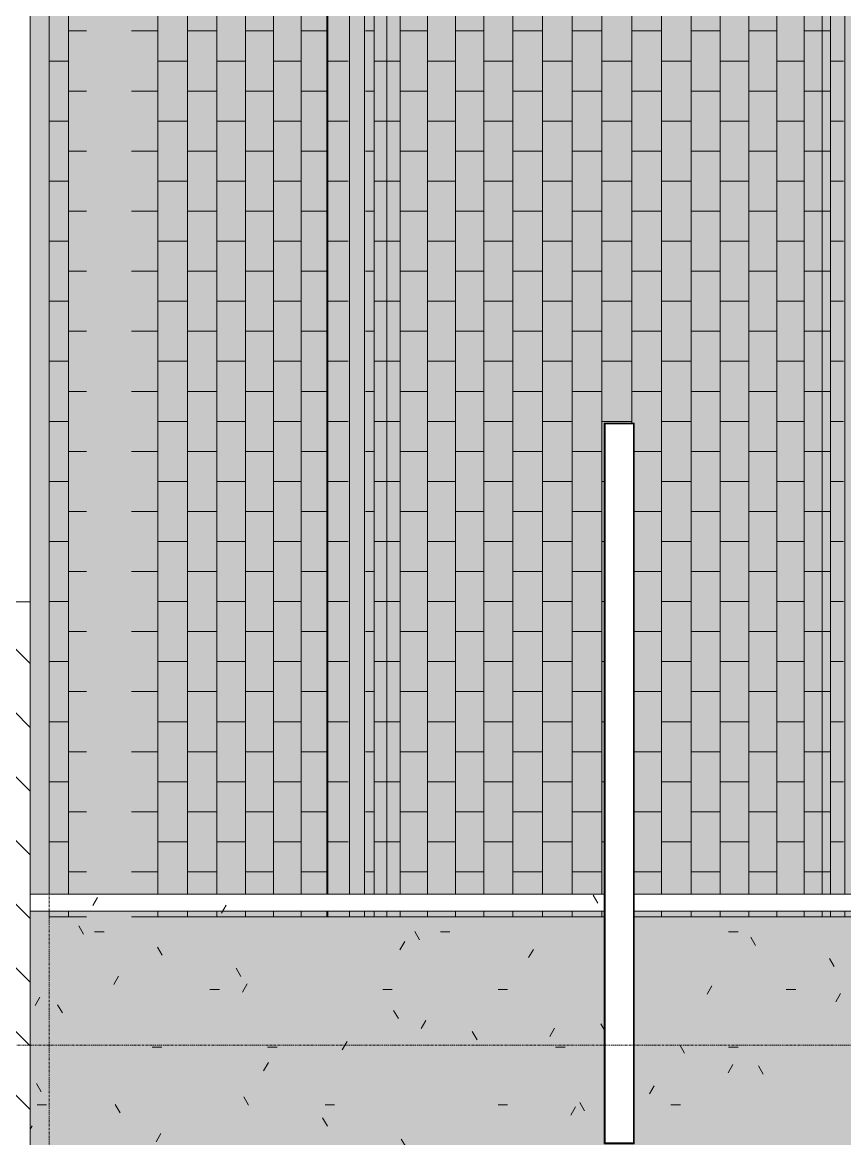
# Model space of a CAD drawing. Header units: inches. Extents: x -956 to 966, y -1111 to 895.
# Drawn here: x -854.4 to -744.8, y 510.1 to 658.8 of the extents above; entities that cross this region are included whole.
import ezdxf

# ---------------------------------------------------------------- set-up
doc = ezdxf.new("R2010")
doc.units = ezdxf.units.IN
doc.header["$MEASUREMENT"] = 0
doc.linetypes.add('Grid Line 1_4_', pattern=[0.4375, 0.25, -0.0625, 0.0625, -0.0625])
for name, color, linetype, lineweight in [('A-CLNG', 13, 'Continuous', 13), ('A-CLNG-PATT', 13, 'Continuous', 13), ('A-WALL', 113, 'Continuous', 13), ('A-WALL-PATT', 111, 'Continuous', 13), ('E-LITE-EQPM', 33, 'Continuous', 9), ('I-WALL', 2, 'Continuous', 13), ('S-GRID', 1, 'Continuous', 9)]:
    doc.layers.add(name, color=color, linetype=linetype, lineweight=lineweight)
pattern_1 = [(0, (0, 0), (30.72, 7.68), [1.267, -21.773, 1.267, -21.773, -122.88]), (0, (0, 0), (30.72, 7.68), [-46.08, 1.267, -44.813, 1.267, -21.773, -53.76]), (0, (0, 0), (30.72, 7.68), [-115.2, 1.267, -14.093, 1.267, -37.133]), (120, (11.52, 3.84), (-22.011075, 22.7643), [1.267, -21.773, 1.267, -21.773, -122.88]), (120, (11.52, 3.84), (-22.011075, 22.7643), [-46.08, 1.267, -44.813, 1.267, -21.773, -53.76]), (120, (11.52, 3.84), (-22.011075, 22.7643), [-115.2, 1.267, -14.093, 1.267, -37.133]), (240, (15.36, 19.2), (-8.708925, -30.4443), [1.267, -21.773, 1.267, -21.773, -122.88]), (240, (15.36, 19.2), (-8.708925, -30.4443), [-46.08, 1.267, -44.813, 1.267, -21.773, -53.76]), (240, (15.36, 19.2), (-8.708925, -30.4443), [-115.2, 1.267, -14.093, 1.267, -37.133])]

# ---------------------------------------------------------------- blocks, each defined once
blk = doc.blocks.new('FP_1_7-7TH FLOOR TELECOM OVERHEAD ROUTING PLAN')
at = {"layer": 'A-CLNG-PATT', "color": 50}
for p, q in [((-807.54, 789.34), (-807.54, 542.63)), ((-804.04, 789.34), (-804.04, 542.63)), ((-800.42, 789.34), (-800.42, 542.63)), ((-796.7, 789.34), (-796.7, 542.63)), ((-792.9, 789.34), (-792.9, 542.63)), ((-789.03, 789.34), (-789.03, 542.63)), ((-785.1, 789.34), (-785.1, 542.63)), ((-781.14, 789.34), (-781.14, 542.63)), ((-777.17, 789.34), (-777.17, 542.63)), ((-769.22, 789.34), (-769.22, 542.63)), ((-765.29, 789.34), (-765.29, 542.63)), ((-761.41, 789.34), (-761.41, 542.63)), ((-757.59, 789.34), (-757.59, 542.63)), ((-753.86, 789.34), (-753.86, 542.63)), ((-750.22, 789.34), (-750.22, 542.63)), ((-746.7, 789.34), (-746.7, 542.63)), ((-773.19, 677.39), (-773.19, 605.39)), ((-807.54, 657.61), (-808.67, 657.61)), ((-800.42, 657.61), (-804.04, 657.61)), ((-792.9, 657.61), (-796.7, 657.61)), ((-785.1, 657.61), (-789.03, 657.61)), ((-777.17, 657.61), (-781.14, 657.61)), ((-769.22, 657.61), (-773.19, 657.61)), ((-761.41, 657.61), (-765.29, 657.61)), ((-753.86, 657.61), (-757.59, 657.61)), ((-747.82, 657.61), (-750.22, 657.61)), ((-746.7, 657.61), (-747.82, 657.61)), ((-805.82, 653.61), (-807.54, 653.61)), ((-804.04, 653.61), (-805.82, 653.61)), ((-796.7, 653.61), (-800.42, 653.61)), ((-789.03, 653.61), (-792.9, 653.61)), ((-781.14, 653.61), (-785.1, 653.61)), ((-773.19, 653.61), (-777.17, 653.61)), ((-765.29, 653.61), (-769.22, 653.61)), ((-757.59, 653.61), (-761.41, 653.61)), ((-750.22, 653.61), (-753.86, 653.61)), ((-744.97, 653.61), (-746.7, 653.61)), ((-807.54, 649.61), (-808.67, 649.61)), ((-800.42, 649.61), (-804.04, 649.61)), ((-792.9, 649.61), (-796.7, 649.61)), ((-785.1, 649.61), (-789.03, 649.61)), ((-777.17, 649.61), (-781.14, 649.61)), ((-769.22, 649.61), (-773.19, 649.61)), ((-761.41, 649.61), (-765.29, 649.61)), ((-753.86, 649.61), (-757.59, 649.61)), ((-747.82, 649.61), (-750.22, 649.61)), ((-746.7, 649.61), (-747.82, 649.61)), ((-805.82, 645.61), (-807.54, 645.61)), ((-804.04, 645.61), (-805.82, 645.61)), ((-796.7, 645.61), (-800.42, 645.61)), ((-789.03, 645.61), (-792.9, 645.61)), ((-781.14, 645.61), (-785.1, 645.61)), ((-773.19, 645.61), (-777.17, 645.61)), ((-765.29, 645.61), (-769.22, 645.61)), ((-757.59, 645.61), (-761.41, 645.61)), ((-750.22, 645.61), (-753.86, 645.61)), ((-744.97, 645.61), (-746.7, 645.61)), ((-807.54, 641.61), (-808.67, 641.61)), ((-800.42, 641.61), (-804.04, 641.61)), ((-792.9, 641.61), (-796.7, 641.61)), ((-785.1, 641.61), (-789.03, 641.61)), ((-777.17, 641.61), (-781.14, 641.61)), ((-769.22, 641.61), (-773.19, 641.61)), ((-761.41, 641.61), (-765.29, 641.61)), ((-753.86, 641.61), (-757.59, 641.61)), ((-747.82, 641.61), (-750.22, 641.61)), ((-746.7, 641.61), (-747.82, 641.61)), ((-805.82, 637.61), (-807.54, 637.61)), ((-804.04, 637.61), (-805.82, 637.61)), ((-796.7, 637.61), (-800.42, 637.61)), ((-789.03, 637.61), (-792.9, 637.61)), ((-781.14, 637.61), (-785.1, 637.61)), ((-773.19, 637.61), (-777.17, 637.61)), ((-765.29, 637.61), (-769.22, 637.61)), ((-757.59, 637.61), (-761.41, 637.61)), ((-750.22, 637.61), (-753.86, 637.61)), ((-744.97, 637.61), (-746.7, 637.61)), ((-807.54, 633.61), (-808.67, 633.61)), ((-800.42, 633.61), (-804.04, 633.61)), ((-792.9, 633.61), (-796.7, 633.61)), ((-785.1, 633.61), (-789.03, 633.61)), ((-777.17, 633.61), (-781.14, 633.61)), ((-769.22, 633.61), (-773.19, 633.61)), ((-761.41, 633.61), (-765.29, 633.61)), ((-753.86, 633.61), (-757.59, 633.61)), ((-747.84, 633.61), (-750.22, 633.61)), ((-746.7, 633.61), (-747.82, 633.61)), ((-805.82, 629.61), (-807.54, 629.61)), ((-804.04, 629.61), (-805.82, 629.61)), ((-796.7, 629.61), (-800.42, 629.61)), ((-789.03, 629.61), (-792.9, 629.61)), ((-781.14, 629.61), (-785.1, 629.61)), ((-773.19, 629.61), (-777.17, 629.61)), ((-765.29, 629.61), (-769.22, 629.61)), ((-757.59, 629.61), (-761.41, 629.61)), ((-750.22, 629.61), (-753.86, 629.61)), ((-744.97, 629.61), (-746.7, 629.61)), ((-807.54, 625.61), (-808.67, 625.61)), ((-800.42, 625.61), (-804.04, 625.61)), ((-792.9, 625.61), (-796.7, 625.61)), ((-785.1, 625.61), (-789.03, 625.61)), ((-777.17, 625.61), (-781.14, 625.61)), ((-769.22, 625.61), (-773.19, 625.61)), ((-761.41, 625.61), (-765.29, 625.61)), ((-753.86, 625.61), (-757.59, 625.61)), ((-747.82, 625.61), (-750.22, 625.61)), ((-746.7, 625.61), (-747.82, 625.61)), ((-805.82, 621.61), (-807.54, 621.61)), ((-804.04, 621.61), (-805.82, 621.61)), ((-796.7, 621.61), (-800.42, 621.61)), ((-789.03, 621.61), (-792.9, 621.61)), ((-781.14, 621.61), (-785.1, 621.61)), ((-773.19, 621.61), (-777.17, 621.61)), ((-765.29, 621.61), (-769.22, 621.61)), ((-757.59, 621.61), (-761.41, 621.61)), ((-750.22, 621.61), (-753.86, 621.61)), ((-744.97, 621.61), (-746.7, 621.61)), ((-807.54, 617.61), (-808.67, 617.61)), ((-800.42, 617.61), (-804.04, 617.61)), ((-792.9, 617.61), (-796.7, 617.61)), ((-785.1, 617.61), (-789.03, 617.61)), ((-777.17, 617.61), (-781.14, 617.61)), ((-769.22, 617.61), (-773.19, 617.61)), ((-761.41, 617.61), (-765.29, 617.61)), ((-753.86, 617.61), (-757.59, 617.61)), ((-747.82, 617.61), (-750.22, 617.61)), ((-746.7, 617.61), (-747.82, 617.61)), ((-805.82, 613.61), (-807.54, 613.61)), ((-804.04, 613.61), (-805.82, 613.61)), ((-796.7, 613.61), (-800.42, 613.61)), ((-789.03, 613.61), (-792.9, 613.61)), ((-781.14, 613.61), (-785.1, 613.61)), ((-773.19, 613.61), (-777.17, 613.61)), ((-765.29, 613.61), (-769.22, 613.61)), ((-757.59, 613.61), (-761.41, 613.61)), ((-750.22, 613.61), (-753.86, 613.61)), ((-744.97, 613.61), (-746.7, 613.61)), ((-807.54, 609.61), (-808.67, 609.61)), ((-800.42, 609.61), (-804.04, 609.61)), ((-792.9, 609.61), (-796.7, 609.61)), ((-785.1, 609.61), (-789.03, 609.61)), ((-777.17, 609.61), (-781.14, 609.61)), ((-769.22, 609.61), (-773.19, 609.61)), ((-761.41, 609.61), (-765.29, 609.61)), ((-753.86, 609.61), (-757.59, 609.61)), ((-747.82, 609.61), (-750.22, 609.61)), ((-746.7, 609.61), (-747.82, 609.61)), ((-805.82, 605.61), (-807.54, 605.61)), ((-804.04, 605.61), (-805.82, 605.61)), ((-796.7, 605.61), (-800.42, 605.61)), ((-789.03, 605.61), (-792.9, 605.61)), ((-781.14, 605.61), (-785.1, 605.61)), ((-773.19, 605.61), (-777.17, 605.61)), ((-765.29, 605.61), (-769.22, 605.61)), ((-757.59, 605.61), (-761.41, 605.61)), ((-750.22, 605.61), (-753.86, 605.61)), ((-744.97, 605.61), (-746.7, 605.61)), ((-807.54, 601.61), (-808.67, 601.61)), ((-800.42, 601.61), (-804.04, 601.61)), ((-792.9, 601.61), (-796.7, 601.61)), ((-785.1, 601.61), (-789.03, 601.61)), ((-777.17, 601.61), (-781.14, 601.61)), ((-769.22, 601.61), (-772.86, 601.61)), ((-761.41, 601.61), (-765.29, 601.61)), ((-753.86, 601.61), (-757.59, 601.61)), ((-747.82, 601.61), (-750.22, 601.61)), ((-746.7, 601.61), (-747.82, 601.61)), ((-805.82, 597.61), (-807.54, 597.61)), ((-804.04, 597.61), (-805.82, 597.61)), ((-796.7, 597.61), (-800.42, 597.61)), ((-789.03, 597.61), (-792.9, 597.61)), ((-781.14, 597.61), (-785.1, 597.61)), ((-776.86, 597.61), (-777.17, 597.61)), ((-765.29, 597.61), (-769.22, 597.61)), ((-757.59, 597.61), (-761.41, 597.61)), ((-750.22, 597.61), (-753.86, 597.61)), ((-744.97, 597.61), (-746.7, 597.61)), ((-807.54, 593.61), (-808.67, 593.61)), ((-800.42, 593.61), (-804.04, 593.61)), ((-792.9, 593.61), (-796.7, 593.61)), ((-785.1, 593.61), (-789.03, 593.61)), ((-777.17, 593.61), (-781.14, 593.61)), ((-769.22, 593.61), (-772.86, 593.61)), ((-761.41, 593.61), (-765.29, 593.61)), ((-753.86, 593.61), (-757.59, 593.61)), ((-747.82, 593.61), (-750.22, 593.61)), ((-746.7, 593.61), (-747.82, 593.61)), ((-805.82, 589.61), (-807.54, 589.61)), ((-804.04, 589.61), (-805.82, 589.61)), ((-796.7, 589.61), (-800.42, 589.61)), ((-789.03, 589.61), (-792.9, 589.61)), ((-781.14, 589.61), (-785.1, 589.61)), ((-776.86, 589.61), (-777.17, 589.61)), ((-765.29, 589.61), (-769.22, 589.61)), ((-757.59, 589.61), (-761.41, 589.61)), ((-750.22, 589.61), (-753.86, 589.61)), ((-744.97, 589.61), (-746.7, 589.61)), ((-807.54, 585.61), (-808.67, 585.61)), ((-800.42, 585.61), (-804.04, 585.61)), ((-792.9, 585.61), (-796.7, 585.61)), ((-785.1, 585.61), (-789.03, 585.61)), ((-777.17, 585.61), (-781.14, 585.61)), ((-769.22, 585.61), (-772.86, 585.61)), ((-761.41, 585.61), (-765.29, 585.61)), ((-753.86, 585.61), (-757.59, 585.61)), ((-747.82, 585.61), (-750.22, 585.61)), ((-746.7, 585.61), (-747.82, 585.61)), ((-805.82, 581.61), (-807.54, 581.61)), ((-804.04, 581.61), (-805.82, 581.61)), ((-796.7, 581.61), (-800.42, 581.61)), ((-789.03, 581.61), (-792.9, 581.61)), ((-781.14, 581.61), (-785.1, 581.61)), ((-776.86, 581.61), (-777.17, 581.61)), ((-765.29, 581.61), (-769.22, 581.61)), ((-757.59, 581.61), (-761.41, 581.61)), ((-750.22, 581.61), (-753.86, 581.61)), ((-744.97, 581.61), (-746.7, 581.61)), ((-807.54, 577.61), (-808.67, 577.61)), ((-800.42, 577.61), (-804.04, 577.61)), ((-792.9, 577.61), (-796.7, 577.61)), ((-785.1, 577.61), (-789.03, 577.61)), ((-777.17, 577.61), (-781.14, 577.61)), ((-769.22, 577.61), (-772.86, 577.61)), ((-761.41, 577.61), (-765.29, 577.61)), ((-753.86, 577.61), (-757.59, 577.61)), ((-747.82, 577.61), (-750.22, 577.61)), ((-746.7, 577.61), (-747.82, 577.61)), ((-805.82, 573.61), (-807.54, 573.61)), ((-804.04, 573.61), (-805.82, 573.61)), ((-796.7, 573.61), (-800.42, 573.61)), ((-789.03, 573.61), (-792.9, 573.61)), ((-781.14, 573.61), (-785.1, 573.61)), ((-776.86, 573.61), (-777.17, 573.61)), ((-765.29, 573.61), (-769.22, 573.61)), ((-757.59, 573.61), (-761.41, 573.61)), ((-750.22, 573.61), (-753.86, 573.61)), ((-744.97, 573.61), (-746.7, 573.61)), ((-807.54, 569.61), (-808.67, 569.61)), ((-800.42, 569.61), (-804.04, 569.61)), ((-792.9, 569.61), (-796.7, 569.61)), ((-785.1, 569.61), (-789.03, 569.61)), ((-777.17, 569.61), (-781.14, 569.61)), ((-769.22, 569.61), (-772.86, 569.61)), ((-761.41, 569.61), (-765.29, 569.61)), ((-753.86, 569.61), (-757.59, 569.61)), ((-747.82, 569.61), (-750.22, 569.61)), ((-746.7, 569.61), (-747.82, 569.61)), ((-805.82, 565.61), (-807.54, 565.61)), ((-804.04, 565.61), (-805.82, 565.61)), ((-796.7, 565.61), (-800.42, 565.61)), ((-789.03, 565.61), (-792.9, 565.61)), ((-781.14, 565.61), (-785.1, 565.61)), ((-776.86, 565.61), (-777.17, 565.61)), ((-765.29, 565.61), (-769.22, 565.61)), ((-757.59, 565.61), (-761.41, 565.61)), ((-750.22, 565.61), (-753.86, 565.61)), ((-744.97, 565.61), (-746.7, 565.61)), ((-807.54, 561.61), (-808.67, 561.61)), ((-800.42, 561.61), (-804.04, 561.61)), ((-792.9, 561.61), (-796.7, 561.61)), ((-785.1, 561.61), (-789.03, 561.61)), ((-777.17, 561.61), (-781.14, 561.61)), ((-769.22, 561.61), (-772.86, 561.61)), ((-761.41, 561.61), (-765.29, 561.61)), ((-753.86, 561.61), (-757.59, 561.61)), ((-747.82, 561.61), (-750.22, 561.61)), ((-746.7, 561.61), (-747.82, 561.61)), ((-805.82, 557.61), (-807.54, 557.61)), ((-804.04, 557.61), (-805.82, 557.61)), ((-796.7, 557.61), (-800.42, 557.61)), ((-789.03, 557.61), (-792.9, 557.61)), ((-781.14, 557.61), (-785.1, 557.61)), ((-776.86, 557.61), (-777.17, 557.61)), ((-765.29, 557.61), (-769.22, 557.61)), ((-757.59, 557.61), (-761.41, 557.61)), ((-750.22, 557.61), (-753.86, 557.61)), ((-744.97, 557.61), (-746.7, 557.61)), ((-807.54, 553.61), (-808.67, 553.61)), ((-800.42, 553.61), (-804.04, 553.61)), ((-792.9, 553.61), (-796.7, 553.61)), ((-785.1, 553.61), (-789.03, 553.61)), ((-777.17, 553.61), (-781.14, 553.61)), ((-769.22, 553.61), (-772.86, 553.61)), ((-761.41, 553.61), (-765.29, 553.61)), ((-753.86, 553.61), (-757.59, 553.61)), ((-747.82, 553.61), (-750.22, 553.61)), ((-746.7, 553.61), (-747.82, 553.61)), ((-805.82, 549.61), (-807.54, 549.61)), ((-804.04, 549.61), (-805.82, 549.61)), ((-796.7, 549.61), (-800.42, 549.61)), ((-789.03, 549.61), (-792.9, 549.61)), ((-781.14, 549.61), (-785.1, 549.61)), ((-776.86, 549.61), (-777.17, 549.61)), ((-765.29, 549.61), (-769.22, 549.61)), ((-757.59, 549.61), (-761.41, 549.61)), ((-750.22, 549.61), (-753.86, 549.61)), ((-744.97, 549.61), (-746.7, 549.61)), ((-807.54, 545.61), (-808.67, 545.61)), ((-800.42, 545.61), (-804.04, 545.61)), ((-792.9, 545.61), (-796.7, 545.61)), ((-785.1, 545.61), (-789.03, 545.61)), ((-777.17, 545.61), (-781.14, 545.61)), ((-769.22, 545.61), (-772.86, 545.61)), ((-761.41, 545.61), (-765.29, 545.61)), ((-753.86, 545.61), (-757.59, 545.61)), ((-747.82, 545.61), (-750.22, 545.61)), ((-746.7, 545.61), (-747.82, 545.61)), ((-807.54, 540.38), (-807.54, 539.63)), ((-804.04, 540.38), (-804.04, 539.63)), ((-800.42, 540.38), (-800.42, 539.63)), ((-796.7, 540.38), (-796.7, 539.63)), ((-792.9, 540.38), (-792.9, 539.63)), ((-789.03, 540.38), (-789.03, 539.63)), ((-785.1, 540.38), (-785.1, 539.63)), ((-781.14, 540.38), (-781.14, 539.63)), ((-777.17, 540.38), (-777.17, 539.63)), ((-769.22, 540.38), (-769.22, 539.63)), ((-765.29, 540.38), (-765.29, 539.63)), ((-761.41, 540.38), (-761.41, 539.63)), ((-757.59, 540.38), (-757.59, 539.63)), ((-753.86, 540.38), (-753.86, 539.63)), ((-750.22, 540.38), (-750.22, 539.63)), ((-746.7, 540.38), (-746.7, 539.63))]:
    blk.add_line(p, q, dxfattribs=at)
blk = doc.blocks.new('FP_1_8-7TH FLOOR TELECOM OVERHEAD ROUTING PLAN')
at = {"layer": 'A-CLNG-PATT', "color": 50}
for p, q in [((-836.35, 788.75), (-836.35, 542.63)), ((-832.41, 789.34), (-832.41, 542.63)), ((-828.51, 789.34), (-828.51, 542.63)), ((-824.68, 789.34), (-824.68, 542.63)), ((-820.92, 789.34), (-820.92, 542.63)), ((-817.25, 789.34), (-817.25, 542.63)), ((-813.69, 789.34), (-813.69, 542.63)), ((-848.27, 747.84), (-848.27, 542.63)), ((-845.86, 657.61), (-848.27, 657.61)), ((-836.35, 657.61), (-839.86, 657.61)), ((-828.51, 657.61), (-832.41, 657.61)), ((-820.92, 657.61), (-824.68, 657.61)), ((-813.82, 657.61), (-817.25, 657.61)), ((-813.69, 657.61), (-813.82, 657.61)), ((-848.27, 653.61), (-850.81, 653.61)), ((-832.41, 653.61), (-836.35, 653.61)), ((-824.68, 653.61), (-828.51, 653.61)), ((-817.25, 653.61), (-820.92, 653.61)), ((-810.97, 653.61), (-813.69, 653.61)), ((-845.86, 649.61), (-848.27, 649.61)), ((-836.35, 649.61), (-839.86, 649.61)), ((-828.51, 649.61), (-832.41, 649.61)), ((-820.92, 649.61), (-824.68, 649.61)), ((-813.82, 649.61), (-817.25, 649.61)), ((-813.69, 649.61), (-813.82, 649.61)), ((-848.27, 645.61), (-850.81, 645.61)), ((-832.41, 645.61), (-836.35, 645.61)), ((-824.68, 645.61), (-828.51, 645.61)), ((-817.25, 645.61), (-820.92, 645.61)), ((-810.97, 645.61), (-813.69, 645.61)), ((-845.86, 641.61), (-848.27, 641.61)), ((-836.35, 641.61), (-839.86, 641.61)), ((-828.51, 641.61), (-832.41, 641.61)), ((-820.92, 641.61), (-824.68, 641.61)), ((-813.82, 641.61), (-817.25, 641.61)), ((-813.69, 641.61), (-813.82, 641.61)), ((-848.27, 637.61), (-850.81, 637.61)), ((-832.41, 637.61), (-836.35, 637.61)), ((-824.68, 637.61), (-828.51, 637.61)), ((-817.25, 637.61), (-820.92, 637.61)), ((-810.97, 637.61), (-813.69, 637.61)), ((-845.86, 633.61), (-848.27, 633.61)), ((-836.35, 633.61), (-839.86, 633.61)), ((-828.51, 633.61), (-832.41, 633.61)), ((-820.92, 633.61), (-824.68, 633.61)), ((-813.82, 633.61), (-817.25, 633.61)), ((-813.69, 633.61), (-813.82, 633.61)), ((-848.27, 629.61), (-850.81, 629.61)), ((-832.41, 629.61), (-836.35, 629.61)), ((-824.68, 629.61), (-828.51, 629.61)), ((-817.25, 629.61), (-820.92, 629.61)), ((-810.97, 629.61), (-813.69, 629.61)), ((-845.86, 625.61), (-848.27, 625.61)), ((-836.35, 625.61), (-839.86, 625.61)), ((-828.51, 625.61), (-832.41, 625.61)), ((-820.92, 625.61), (-824.68, 625.61)), ((-813.82, 625.61), (-817.25, 625.61)), ((-813.69, 625.61), (-813.82, 625.61)), ((-848.27, 621.61), (-850.81, 621.61)), ((-832.41, 621.61), (-836.35, 621.61)), ((-824.68, 621.61), (-828.51, 621.61)), ((-817.25, 621.61), (-820.92, 621.61)), ((-810.97, 621.61), (-813.69, 621.61)), ((-845.86, 617.61), (-848.27, 617.61)), ((-836.35, 617.61), (-839.86, 617.61)), ((-828.51, 617.61), (-832.41, 617.61)), ((-820.92, 617.61), (-824.68, 617.61)), ((-813.82, 617.61), (-817.25, 617.61)), ((-813.69, 617.61), (-813.82, 617.61)), ((-848.27, 613.61), (-850.81, 613.61)), ((-832.41, 613.61), (-836.35, 613.61)), ((-824.68, 613.61), (-828.51, 613.61)), ((-817.25, 613.61), (-820.92, 613.61)), ((-810.97, 613.61), (-813.69, 613.61)), ((-845.86, 609.61), (-848.27, 609.61)), ((-836.35, 609.61), (-839.86, 609.61)), ((-828.51, 609.61), (-832.41, 609.61)), ((-820.92, 609.61), (-824.68, 609.61)), ((-813.82, 609.61), (-817.25, 609.61)), ((-813.69, 609.61), (-813.82, 609.61)), ((-848.27, 605.61), (-850.81, 605.61)), ((-832.41, 605.61), (-836.35, 605.61)), ((-824.68, 605.61), (-828.51, 605.61)), ((-817.25, 605.61), (-820.92, 605.61)), ((-810.97, 605.61), (-813.69, 605.61)), ((-845.86, 601.61), (-848.27, 601.61)), ((-836.35, 601.61), (-839.86, 601.61)), ((-828.51, 601.61), (-832.41, 601.61)), ((-820.92, 601.61), (-824.68, 601.61)), ((-813.82, 601.61), (-817.25, 601.61)), ((-813.69, 601.61), (-813.82, 601.61)), ((-848.27, 597.61), (-850.81, 597.61)), ((-832.41, 597.61), (-836.35, 597.61)), ((-824.68, 597.61), (-828.51, 597.61)), ((-817.25, 597.61), (-820.92, 597.61)), ((-810.97, 597.61), (-813.69, 597.61)), ((-845.86, 593.61), (-848.27, 593.61)), ((-836.35, 593.61), (-839.86, 593.61)), ((-828.51, 593.61), (-832.41, 593.61)), ((-820.92, 593.61), (-824.68, 593.61)), ((-813.82, 593.61), (-817.25, 593.61)), ((-813.69, 593.61), (-813.82, 593.61)), ((-848.27, 589.61), (-850.81, 589.61)), ((-832.41, 589.61), (-836.35, 589.61)), ((-824.68, 589.61), (-828.51, 589.61)), ((-817.25, 589.61), (-820.92, 589.61)), ((-810.97, 589.61), (-813.69, 589.61)), ((-845.86, 585.61), (-848.27, 585.61)), ((-836.35, 585.61), (-839.86, 585.61)), ((-828.51, 585.61), (-832.41, 585.61)), ((-820.92, 585.61), (-824.68, 585.61)), ((-813.82, 585.61), (-817.25, 585.61)), ((-813.69, 585.61), (-813.82, 585.61)), ((-848.27, 581.61), (-850.81, 581.61)), ((-832.41, 581.61), (-836.35, 581.61)), ((-824.68, 581.61), (-828.51, 581.61)), ((-817.25, 581.61), (-820.92, 581.61)), ((-810.97, 581.61), (-813.69, 581.61)), ((-845.86, 577.61), (-848.27, 577.61)), ((-836.35, 577.61), (-839.86, 577.61)), ((-828.51, 577.61), (-832.41, 577.61)), ((-820.92, 577.61), (-824.68, 577.61)), ((-813.82, 577.61), (-817.25, 577.61)), ((-813.69, 577.61), (-813.82, 577.61)), ((-848.27, 573.61), (-850.81, 573.61)), ((-832.41, 573.61), (-836.35, 573.61)), ((-824.68, 573.61), (-828.51, 573.61)), ((-817.25, 573.61), (-820.92, 573.61)), ((-810.97, 573.61), (-813.69, 573.61)), ((-845.86, 569.61), (-848.27, 569.61)), ((-836.35, 569.61), (-839.86, 569.61)), ((-828.51, 569.61), (-832.41, 569.61)), ((-820.92, 569.61), (-824.68, 569.61)), ((-813.82, 569.61), (-817.25, 569.61)), ((-813.69, 569.61), (-813.82, 569.61)), ((-848.27, 565.61), (-850.81, 565.61)), ((-832.41, 565.61), (-836.35, 565.61)), ((-824.68, 565.61), (-828.51, 565.61)), ((-817.25, 565.61), (-820.92, 565.61)), ((-810.97, 565.61), (-813.69, 565.61)), ((-845.86, 561.61), (-848.27, 561.61)), ((-836.35, 561.61), (-839.86, 561.61)), ((-828.51, 561.61), (-832.41, 561.61)), ((-820.92, 561.61), (-824.68, 561.61)), ((-813.82, 561.61), (-817.25, 561.61)), ((-813.69, 561.61), (-813.82, 561.61)), ((-848.27, 557.61), (-850.81, 557.61)), ((-832.41, 557.61), (-836.35, 557.61)), ((-824.68, 557.61), (-828.51, 557.61)), ((-817.25, 557.61), (-820.92, 557.61)), ((-810.97, 557.61), (-813.69, 557.61)), ((-845.86, 553.61), (-848.27, 553.61)), ((-836.35, 553.61), (-839.86, 553.61)), ((-828.51, 553.61), (-832.41, 553.61)), ((-820.92, 553.61), (-824.68, 553.61)), ((-813.82, 553.61), (-817.25, 553.61)), ((-813.69, 553.61), (-813.82, 553.61)), ((-848.27, 549.61), (-850.81, 549.61)), ((-832.41, 549.61), (-836.35, 549.61)), ((-824.68, 549.61), (-828.51, 549.61)), ((-817.25, 549.61), (-820.92, 549.61)), ((-810.97, 549.61), (-813.69, 549.61)), ((-845.86, 545.61), (-848.27, 545.61)), ((-836.35, 545.61), (-839.86, 545.61)), ((-828.51, 545.61), (-832.41, 545.61)), ((-820.92, 545.61), (-824.68, 545.61)), ((-813.82, 545.61), (-817.25, 545.61)), ((-813.69, 545.61), (-813.82, 545.61)), ((-848.27, 540.38), (-848.27, 539.63)), ((-836.35, 540.38), (-836.35, 539.63)), ((-832.41, 540.38), (-832.41, 539.63)), ((-828.51, 540.38), (-828.51, 539.63)), ((-824.68, 540.38), (-824.68, 539.63)), ((-820.92, 540.38), (-820.92, 539.63)), ((-817.25, 540.38), (-817.25, 539.63)), ((-813.69, 540.38), (-813.69, 539.63))]:
    blk.add_line(p, q, dxfattribs=at)
blk = doc.blocks.new('7th Floor Vault - 7th Floor Vault-2429340-7TH FLOOR TELECOM OVERHEAD ROUTING PLAN')
at = {"layer": 'A-CLNG', "color": 10, "lineweight": 9}
for p, q in [((-850.85, 797.38), (-850.85, 542.63)), ((-850.85, 542.63), (-850.85, 797.38)), ((-813.82, 542.63), (-813.82, 789.34)), ((-813.82, 542.63), (-813.82, 789.34)), ((-810.82, 542.63), (-810.82, 789.34)), ((-808.82, 542.63), (-808.82, 789.34)), ((-805.82, 542.63), (-805.82, 789.34)), ((-805.82, 542.63), (-805.82, 789.34)), ((-747.82, 542.63), (-747.82, 789.34)), ((-747.82, 542.63), (-747.82, 789.34)), ((-744.82, 542.63), (-744.82, 789.34)), ((-850.85, 540.38), (-850.85, 539.63)), ((-850.85, 539.63), (-850.85, 540.38)), ((-813.82, 539.63), (-813.82, 540.38)), ((-813.82, 539.63), (-813.82, 540.38)), ((-810.82, 539.63), (-810.82, 540.38)), ((-808.82, 539.63), (-808.82, 540.38)), ((-805.82, 539.63), (-805.82, 540.38)), ((-805.82, 539.63), (-805.82, 540.38)), ((-747.82, 539.63), (-747.82, 540.38)), ((-747.82, 539.63), (-747.82, 540.38)), ((-744.82, 539.63), (-744.82, 540.38)), ((-850.85, 539.63), (-845.86, 539.63)), ((-845.87, 539.63), (-850.85, 539.63)), ((-839.86, 539.63), (-813.82, 539.63)), ((-813.8, 539.63), (-839.86, 539.63)), ((-813.82, 539.63), (-810.82, 539.63)), ((-805.82, 539.63), (-813.82, 539.63)), ((-813.82, 539.63), (-810.82, 539.63)), ((-810.82, 539.63), (-813.8, 539.63)), ((-810.82, 539.63), (-808.82, 539.63)), ((-808.82, 539.63), (-805.82, 539.63)), ((-805.84, 539.63), (-808.82, 539.63)), ((-808.82, 539.63), (-805.82, 539.63)), ((-776.86, 539.63), (-805.84, 539.63)), ((-805.82, 539.63), (-776.86, 539.63)), ((-772.86, 539.63), (-747.82, 539.63)), ((-747.8, 539.63), (-772.86, 539.63)), ((-747.82, 539.63), (-744.82, 539.63)), ((-739.82, 539.63), (-747.82, 539.63)), ((-747.82, 539.63), (-744.82, 539.63)), ((-744.82, 539.63), (-747.8, 539.63))]:
    blk.add_line(p, q, dxfattribs=at)
for name in ['FP_1_8-7TH FLOOR TELECOM OVERHEAD ROUTING PLAN', 'FP_1_7-7TH FLOOR TELECOM OVERHEAD ROUTING PLAN']:
    blk.add_blockref(name, (0, 0), dxfattribs=at)
blk = doc.blocks.new('Lighting - Pendant-Finelite-HP4-D - HP-4 D-8_-SO-3000K-120-FA-SC-3361575-7TH FLOOR TELECOM OVERHEAD ROUTING PLAN')
at = {"layer": 'E-LITE-EQPM', "color": 9}
for p, q in [((48, 2), (-48, 2)), ((-48, 2), (-48, -2)), ((47.875, 1.875), (-47.875, 1.875)), ((-47.875, 1.875), (-47.875, -1.875)), ((-47.875, 1.875), (47.875, 1.875)), ((-47.875, -1.875), (-47.875, 1.875)), ((47.875, -1.875), (47.875, 1.875)), ((47.875, 1.875), (47.875, -1.875)), ((48, -2), (48, 2)), ((-48, -2), (48, -2)), ((-47.875, -1.875), (47.875, -1.875)), ((47.875, -1.875), (-47.875, -1.875))]:
    blk.add_line(p, q, dxfattribs=at)

msp = doc.modelspace()

# ---------------------------------------------------------------- hatches: boundary and pattern name
at = {"layer": 'A-CLNG-PATT'}
h = msp.add_hatch(dxfattribs=at)
h.set_pattern_fill('FP1_12', color=253, style=0, pattern_type=2)
h.set_pattern_definition(pattern_1)
h.paths.add_polyline_path([(-294.34, -537.62), (-227.98, -537.62), (-227.98, -527.62), (-219.98, -527.62), (-219.98, -509.12), (-210.98, -509.12), (-210.98, -364.18), (-211.98, -364.18), (-211.98, -243.37), (-299.98, -243.37), (-299.98, -537.62)], flags=0)
h.paths.add_polyline_path([(-606.23, -537.62), (-602.07, -537.62), (-602.07, -532.87), (-606.23, -532.87), (-606.23, -535.37)], flags=0)
h.paths.add_polyline_path([(-561.64, -537.62), (-356.48, -537.62), (-356.48, -525.62), (-323.98, -525.62), (-323.98, -537.62), (-305.35, -537.62), (-305.35, -525.37), (-321.35, -525.37), (-321.35, -427.37), (-305.35, -427.37), (-305.35, -243.37), (-386.84, -243.37), (-386.84, -318.61), (-390.84, -318.61), (-390.84, -243.37), (-496.9, -243.37), (-496.9, -318.61), (-500.9, -318.61), (-500.9, -243.37), (-562.04, -243.37), (-562.04, -427.37), (-500.9, -427.37), (-500.9, -402.61), (-496.9, -402.61), (-496.9, -427.37), (-390.84, -427.37), (-390.84, -402.61), (-386.84, -402.61), (-386.84, -427.37), (-370.04, -427.37), (-370.04, -525.37), (-578.04, -525.37), (-578.04, -243.37), (-578.35, -243.37), (-578.35, -528.62), (-563.48, -528.62), (-563.48, -537.62)], flags=0)
h.paths.add_polyline_path([(-567.73, -537.62), (-567.73, -532.87), (-578.07, -532.87), (-578.07, -537.62), (-572.48, -537.62)], flags=0)
h.paths.add_polyline_path([(-352.23, -537.62), (-349.48, -537.62), (-349.48, -529.87), (-352.23, -529.87), (-352.23, -536.61)], flags=0)
h.paths.add_polyline_path([(-680.44, -535.37), (-610.48, -535.37), (-610.48, -528.62), (-583.23, -528.62), (-583.23, -526.62), (-662.91, -526.62), (-662.91, -498.61), (-665.8, -498.61), (-665.8, -402.61), (-661.8, -402.61), (-661.8, -428.62), (-583.23, -428.62), (-583.23, -422.62), (-598.91, -422.62), (-598.91, -386.62), (-662.91, -386.62), (-662.91, -318.61), (-665.8, -318.61), (-665.8, -243.37), (-666.35, -243.37), (-666.35, -246.62), (-730.35, -246.62), (-730.35, -243.37), (-762.35, -243.37), (-762.35, -246.62), (-771.86, -246.62), (-771.86, -288.62), (-694.91, -288.62), (-694.91, -386.62), (-790.91, -386.62), (-790.91, -288.62), (-775.86, -288.62), (-775.86, -246.62), (-842.35, -246.62), (-842.35, -243.37), (-853.35, -243.37), (-853.35, -535.37), (-710.14, -535.37)], flags=0)
h.paths.add_polyline_path([(-834.85, -526.62), (-850.85, -526.62), (-850.85, -428.62), (-706.85, -428.62), (-706.85, -526.62), (-828.94, -526.62)], flags=0)
h.paths.add_polyline_path([(-255.48, -481.68), (-256.53, -481.54), (-257.51, -481.14), (-258.35, -480.49), (-259, -479.65), (-259.4, -478.67), (-259.54, -477.62), (-259.4, -476.57), (-259, -475.59), (-258.35, -474.75), (-257.51, -474.1), (-256.53, -473.7), (-255.48, -473.56), (-254.43, -473.7), (-253.45, -474.1), (-252.6, -474.75), (-251.96, -475.59), (-251.55, -476.57), (-251.41, -477.62), (-251.55, -478.67), (-251.96, -479.65), (-252.6, -480.49), (-253.45, -481.14), (-254.43, -481.54)], flags=0)
h.paths.add_polyline_path([(-255.48, -421.68), (-256.53, -421.54), (-257.51, -421.14), (-258.35, -420.49), (-259, -419.65), (-259.4, -418.67), (-259.54, -417.62), (-259.4, -416.57), (-259, -415.59), (-258.35, -414.75), (-257.51, -414.1), (-256.53, -413.7), (-255.48, -413.56), (-254.43, -413.7), (-253.45, -414.1), (-252.6, -414.75), (-251.96, -415.59), (-251.55, -416.57), (-251.41, -417.62), (-251.55, -418.67), (-251.96, -419.65), (-252.6, -420.49), (-253.45, -421.14), (-254.43, -421.54)], flags=0)
h.paths.add_polyline_path([(-255.48, -361.68), (-256.53, -361.54), (-257.51, -361.14), (-258.35, -360.49), (-259, -359.65), (-259.4, -358.67), (-259.54, -357.62), (-259.4, -356.57), (-259, -355.59), (-258.35, -354.75), (-257.51, -354.1), (-256.53, -353.7), (-255.48, -353.56), (-254.43, -353.7), (-253.45, -354.1), (-252.6, -354.75), (-251.96, -355.59), (-251.55, -356.57), (-251.41, -357.62), (-251.55, -358.67), (-251.96, -359.65), (-252.6, -360.49), (-253.45, -361.14), (-254.43, -361.54)], flags=0)
h.paths.add_polyline_path([(-255.48, -301.68), (-256.53, -301.54), (-257.51, -301.14), (-258.35, -300.49), (-259, -299.65), (-259.4, -298.67), (-259.54, -297.62), (-259.4, -296.57), (-259, -295.59), (-258.35, -294.75), (-257.51, -294.1), (-256.53, -293.7), (-255.48, -293.56), (-254.43, -293.7), (-253.45, -294.1), (-252.6, -294.75), (-251.96, -295.59), (-251.55, -296.57), (-251.41, -297.62), (-251.55, -298.67), (-251.96, -299.65), (-252.6, -300.49), (-253.45, -301.14), (-254.43, -301.54)], flags=0)
h.paths.add_polyline_path([(-661.8, -288.62), (-598.91, -288.62), (-598.91, -252.62), (-583.23, -252.62), (-583.23, -243.37), (-661.8, -243.37), (-661.8, -282.19)], flags=0)
h.paths.add_polyline_path([(-258.35, -241.12), (-257.53, -241.12), (-258.35, -240.49), (-259, -239.65), (-259.4, -238.67), (-259.54, -237.62), (-259.4, -236.57), (-259, -235.59), (-258.35, -234.75), (-257.51, -234.1), (-256.53, -233.7), (-255.48, -233.56), (-254.43, -233.7), (-253.45, -234.1), (-252.6, -234.75), (-251.96, -235.59), (-251.55, -236.57), (-251.41, -237.62), (-251.55, -238.67), (-251.96, -239.65), (-252.6, -240.49), (-253.42, -241.12), (-211.98, -241.12), (-211.98, -209.62), (-299.98, -209.62), (-299.98, -241.12), (-259, -241.12)], flags=0)
h.paths.add_polyline_path([(-578.35, -241.12), (-578.04, -241.12), (-578.04, -231.37), (-562.04, -231.37), (-562.04, -241.12), (-500.9, -241.12), (-500.9, -222.61), (-496.9, -222.61), (-496.9, -241.12), (-390.84, -241.12), (-390.84, -222.61), (-386.84, -222.61), (-386.84, -241.12), (-305.35, -241.12), (-305.35, -209.62), (-363.1, -209.62), (-363.1, -212.62), (-337.6, -212.62), (-337.6, -238.12), (-363.1, -238.12), (-363.1, -213.62), (-559.1, -213.62), (-559.1, -209.62), (-578.35, -209.62), (-578.35, -235.91)], flags=0)
h.paths.add_polyline_path([(-621.04, -241.12), (-583.23, -241.12), (-583.23, -209.62), (-666.35, -209.62), (-666.35, -241.12), (-665.8, -241.12), (-665.8, -222.61), (-661.8, -222.61), (-661.8, -241.12), (-650.74, -241.12)], flags=0)
h.paths.add_polyline_path([(-842.35, -241.12), (-842.35, -209.62), (-853.35, -209.62), (-853.35, -241.12)], flags=0)
h.paths.add_polyline_path([(-762.35, -241.12), (-730.35, -241.12), (-730.35, -209.62), (-762.35, -209.62), (-762.35, -222.78)], flags=0)
h.paths.add_polyline_path([(-578.35, -207.37), (-559.1, -207.37), (-559.1, -197.62), (-578.35, -197.62), (-578.35, -202.98)], flags=0)
h.paths.add_polyline_path([(-363.1, -207.37), (-305.35, -207.37), (-305.35, -197.62), (-363.1, -197.62), (-363.1, -202.98)], flags=0)
h.paths.add_polyline_path([(-294.34, -207.37), (-211.98, -207.37), (-211.98, -186.24), (-210.98, -186.24), (-210.98, -48.37), (45.27, -48.37), (45.27, -53.62), (99.27, -53.62), (99.27, -48.37), (317.04, -48.37), (317.04, 11.88), (228.2, 11.88), (228.2, 5.39), (224.2, 5.39), (224.2, 11.88), (-11.8, 11.88), (-11.8, 5.39), (-15.8, 5.39), (-15.8, 11.88), (-363.1, 11.88), (-363.1, 37.38), (-340.48, 37.38), (-340.48, 40.38), (-412.8, 40.38), (-412.8, 8.88), (-336.96, 8.84), (-336.96, 6.63), (-412.8, 6.63), (-412.8, 5.39), (-416.8, 5.39), (-416.8, 6.63), (-532.8, 6.63), (-532.8, 5.39), (-536.8, 5.39), (-536.8, 6.63), (-652.8, 6.63), (-652.8, 5.39), (-656.8, 5.39), (-656.8, 6.63), (-772.86, 6.63), (-772.86, 5.39), (-776.86, 5.39), (-776.86, 6.63), (-853.35, 6.63), (-853.35, -192.24), (-838.91, -192.24), (-838.91, -190.24), (-318.91, -190.24), (-318.91, -192.24), (-299.98, -192.24), (-299.98, -207.37)], flags=0)
h.paths.add_polyline_path([(-583.23, -207.37), (-583.23, -197.62), (-666.35, -197.62), (-666.35, -207.37), (-591.34, -207.37)], flags=0)
h.paths.add_polyline_path([(-853.35, -207.37), (-842.35, -207.37), (-842.35, -197.62), (-853.35, -197.62), (-853.35, -202.98)], flags=0)
h.paths.add_polyline_path([(-739.84, -207.37), (-730.35, -207.37), (-730.35, -197.62), (-762.35, -197.62), (-762.35, -207.37)], flags=0)
h.paths.add_polyline_path([(-772.92, -162.61), (-776.8, -162.61), (-776.8, -66.61), (-772.8, -66.61), (-772.8, -162.61)], flags=0)
h.paths.add_polyline_path([(-532.92, -162.61), (-536.8, -162.61), (-536.8, -66.61), (-532.8, -66.61), (-532.8, -162.61)], flags=0)
h.paths.add_polyline_path([(-656.8, -162.61), (-656.8, -66.61), (-652.8, -66.61), (-652.8, -162.61), (-656.67, -162.61)], flags=0)
h.paths.add_polyline_path([(-416.8, -162.61), (-416.8, -66.61), (-412.8, -66.61), (-412.8, -162.61), (-416.67, -162.61)], flags=0)
h.paths.add_polyline_path([(-280.92, -162.61), (-284.8, -162.61), (-284.8, -66.61), (-280.8, -66.61), (-280.8, -162.61), (-280.92, -162.61)], flags=0)
h.paths.add_polyline_path([(-769.54, 8.88), (-656.8, 8.88), (-656.8, 40.38), (-772.86, 40.38), (-772.86, 8.88)], flags=0)
h.paths.add_polyline_path([(-621.04, 8.88), (-536.8, 8.88), (-536.8, 40.38), (-652.8, 40.38), (-652.8, 8.88), (-650.74, 8.88)], flags=0)
h.paths.add_polyline_path([(-776.86, 8.88), (-776.86, 40.38), (-853.35, 40.38), (-853.35, 8.88), (-799.24, 8.88)], flags=0)
h.paths.add_polyline_path([(-416.8, 8.88), (-416.8, 40.38), (-532.8, 40.38), (-532.8, 8.88), (-442.84, 8.88)], flags=0)
h.paths.add_polyline_path([(121.46, 14.13), (224.2, 14.13), (224.2, 35.13), (116.9, 35.13), (116.9, 14.13)], flags=0)
h.paths.add_polyline_path([(62.06, 14.13), (91.4, 14.13), (91.4, 35.13), (-11.8, 35.13), (-11.8, 14.13), (32.36, 14.13)], flags=0)
h.paths.add_polyline_path([(-95.08, 14.13), (-15.8, 14.13), (-15.8, 35.13), (-95.08, 35.13), (-95.08, 27.07), (-124.33, 27.07), (-124.33, 14.13), (-116.14, 14.13)], flags=0)
h.paths.add_polyline_path([(228.2, 14.13), (317.04, 14.13), (317.04, 35.13), (228.2, 35.13), (228.2, 34.65)], flags=0)
h.paths.add_polyline_path([(-335.1, 17.26), (-335.1, 41.51), (-335.6, 41.51), (-335.6, 17.26)], flags=0)
h.paths.add_polyline_path([(94.52, 34.26), (114.65, 34.26), (114.65, 35.13), (93.65, 35.13), (93.65, 34.26)], flags=0)
h.paths.add_polyline_path([(240.26, 37.38), (317.04, 37.38), (317.04, 58.26), (315.04, 58.26), (315.04, 261.88), (228.2, 261.88), (228.2, 173.39), (224.2, 173.39), (224.2, 261.88), (-11.8, 261.88), (-11.8, 173.39), (-15.8, 173.39), (-15.8, 261.88), (-95.08, 261.88), (-95.08, 225.07), (-94.33, 225.05), (-94.33, 126.07), (-95.08, 126.07), (-95.08, 37.38), (-15.8, 37.38), (-15.8, 101.39), (-11.8, 101.39), (-11.8, 37.38), (224.2, 37.38), (224.2, 101.39), (228.2, 101.39), (228.2, 37.38)], flags=0)
h.paths.add_polyline_path([(-412.8, 42.63), (-340.48, 42.63), (-340.48, 256.63), (-412.8, 256.63), (-412.8, 173.39), (-416.8, 173.39), (-416.8, 256.63), (-532.8, 256.63), (-532.8, 173.39), (-536.8, 173.39), (-536.8, 256.63), (-652.8, 256.63), (-652.8, 173.39), (-656.8, 173.39), (-656.8, 256.63), (-772.8, 256.63), (-772.8, 173.39), (-776.8, 173.39), (-776.8, 256.63), (-853.35, 256.63), (-853.35, 42.63), (-776.86, 42.63), (-776.86, 101.39), (-772.86, 101.39), (-772.86, 42.63), (-656.8, 42.63), (-656.8, 101.39), (-652.8, 101.39), (-652.8, 42.63), (-536.8, 42.63), (-536.8, 101.39), (-532.8, 101.39), (-532.8, 42.63), (-416.8, 42.63), (-416.8, 101.39), (-412.8, 101.39), (-412.8, 74.26)], flags=0)
h.paths.add_polyline_path([(108.08, 52.39), (104.2, 52.39), (104.2, 100.39), (108.2, 100.39), (108.2, 52.39)], flags=0)
h.paths.add_polyline_path([(106.61, 173.39), (104.2, 173.39), (104.2, 221.39), (108.2, 221.39), (108.2, 173.39), (108.08, 173.39)], flags=0)
h.paths.add_polyline_path([(-652.8, 258.88), (-536.8, 258.88), (-536.8, 269.39), (-532.8, 269.39), (-532.8, 258.88), (-416.8, 258.88), (-416.8, 269.39), (-412.8, 269.39), (-412.8, 258.88), (-340.48, 258.88), (-340.48, 261.88), (-363.1, 261.88), (-363.1, 287.38), (-340.48, 287.38), (-340.48, 290.38), (-853.35, 290.38), (-853.35, 258.88), (-776.8, 258.88), (-776.8, 269.39), (-772.8, 269.39), (-772.8, 258.88), (-656.8, 258.88), (-656.8, 269.39), (-652.8, 269.39), (-652.8, 269.26)], flags=0)
h.paths.add_polyline_path([(-27.04, 264.13), (-15.8, 264.13), (-15.8, 269.39), (-11.8, 269.39), (-11.8, 264.13), (93.04, 264.13), (93.04, 285.13), (-95.08, 285.13), (-95.08, 264.13), (-48.94, 264.13)], flags=0)
h.paths.add_polyline_path([(315.04, 264.13), (315.04, 285.13), (116.9, 285.13), (116.9, 264.13), (224.2, 264.13), (224.2, 269.39), (228.2, 269.39), (228.2, 264.13), (299.66, 264.13)], flags=0)
h.paths.add_polyline_path([(-55.95, 287.38), (315.04, 287.38), (315.04, 490.26), (317.04, 490.26), (317.04, 506.51), (-95.08, 506.51), (-95.08, 423.07), (-94.33, 423.05), (-94.33, 324.07), (-95.08, 324.07), (-95.08, 287.38), (-56.74, 287.38)], flags=0)
h.paths.add_polyline_path([(-383.44, 292.63), (-340.48, 292.63), (-340.49, 506.51), (-853.35, 506.51), (-853.35, 292.63), (-413.14, 292.63)], flags=0)
h.paths.add_polyline_path([(-772.92, 341.39), (-776.8, 341.39), (-776.8, 437.39), (-772.8, 437.39), (-772.8, 341.39), (-772.92, 341.39)], flags=0)
h.paths.add_polyline_path([(-656.8, 341.39), (-656.8, 437.39), (-652.8, 437.39), (-652.8, 341.39), (-656.67, 341.39)], flags=0)
h.paths.add_polyline_path([(-536.67, 341.39), (-536.8, 341.39), (-536.8, 437.39), (-532.8, 437.39), (-532.8, 341.39), (-532.92, 341.39)], flags=0)
h.paths.add_polyline_path([(-416.8, 341.39), (-416.8, 437.39), (-412.8, 437.39), (-412.8, 341.39), (-416.67, 341.39)], flags=0)
h.paths.add_polyline_path([(108.2, 343.86), (104.2, 343.86), (104.2, 439.86), (108.2, 439.86), (108.2, 343.98)], flags=0)
h.paths.add_polyline_path([(-11.92, 343.86), (-15.8, 343.86), (-15.8, 439.86), (-11.8, 439.86), (-11.8, 343.86), (-11.92, 343.86)], flags=0)
h.paths.add_polyline_path([(224.2, 343.86), (224.2, 439.86), (228.2, 439.86), (228.2, 343.86), (224.33, 343.86)], flags=0)
h.paths.add_polyline_path([(306.4, 508.76), (317.04, 508.76), (317.04, 537.38), (407.03, 537.38), (407.03, 540.38), (228.2, 540.38), (228.2, 511.86), (224.2, 511.86), (224.2, 540.38), (-11.8, 540.38), (-11.8, 511.86), (-15.8, 511.86), (-15.8, 540.38), (-412.8, 540.38), (-412.8, 509.39), (-416.8, 509.39), (-416.8, 540.38), (-532.8, 540.38), (-532.8, 509.39), (-536.8, 509.39), (-536.8, 540.38), (-652.8, 540.38), (-652.8, 509.39), (-656.8, 509.39), (-656.8, 540.38), (-772.86, 540.38), (-772.86, 509.39), (-776.86, 509.39), (-776.86, 540.38), (-853.35, 540.38), (-853.35, 508.76), (-340.48, 508.76), (-340.48, 511.88), (-363.1, 511.88), (-363.1, 537.38), (-129.71, 537.38), (-129.71, 536.38), (-124.33, 536.38), (-124.33, 522.07), (-95.08, 522.07), (-95.08, 508.76), (299.66, 508.76)], flags=0)
h.paths.add_polyline_path([(93.65, 511.88), (91.4, 511.88), (91.4, 537.38), (116.9, 537.38), (116.9, 511.88), (114.65, 511.88)], flags=0)
h.paths.add_polyline_path([(589.87, 537.38), (589.87, 540.38), (555.53, 540.38), (555.53, 537.38), (581.81, 537.38)], flags=0)
h.paths.add_polyline_path([(294.27, 542.63), (407.03, 542.63), (407.03, 567.38), (464.2, 567.38), (464.2, 607.86), (468.2, 607.86), (468.2, 567.38), (554.2, 567.38), (554.2, 607.86), (558.2, 607.86), (558.2, 559.86), (555.53, 559.86), (555.53, 542.63), (589.87, 542.63), (589.87, 797.38), (-167.83, 797.38), (-167.83, 645.01), (-334.83, 645.01), (-334.83, 797.38), (-851.35, 797.38), (-851.35, 795.38), (-853.35, 795.38), (-853.35, 542.63), (-776.86, 542.63), (-776.86, 605.39), (-772.86, 605.39), (-772.86, 542.63), (-656.8, 542.63), (-656.8, 605.39), (-652.8, 605.39), (-652.8, 542.63), (-536.8, 542.63), (-536.8, 605.39), (-532.8, 605.39), (-532.8, 542.63), (-416.8, 542.63), (-416.8, 605.39), (-412.8, 605.39), (-412.8, 542.63), (-15.8, 542.63), (-15.8, 607.86), (-11.8, 607.86), (-11.8, 542.63), (224.2, 542.63), (224.2, 607.86), (228.2, 607.86), (228.2, 542.63), (269.96, 542.63)], flags=0)
h.paths.add_polyline_path([(-251.8, 559.86), (-255.8, 559.86), (-255.8, 607.86), (-251.8, 607.86), (-251.8, 559.98)], flags=0)
h.paths.add_polyline_path([(-131.8, 559.86), (-135.8, 559.86), (-135.8, 607.86), (-131.8, 607.86), (-131.8, 559.98)], flags=0)
h.paths.add_polyline_path([(104.33, 559.86), (104.2, 559.86), (104.2, 607.86), (108.2, 607.86), (108.2, 559.86), (106.61, 559.86)], flags=0)
h.paths.add_polyline_path([(344.2, 559.86), (344.2, 607.86), (348.2, 607.86), (348.2, 559.86), (344.33, 559.86)], flags=0)
h.paths.add_polyline_path([(-776.8, 677.39), (-776.8, 773.39), (-772.8, 773.39), (-772.8, 677.39), (-776.67, 677.39)], flags=0)
h.paths.add_polyline_path([(-656.67, 677.39), (-656.8, 677.39), (-656.8, 773.39), (-652.8, 773.39), (-652.8, 677.39), (-652.92, 677.39)], flags=0)
h.paths.add_polyline_path([(-536.67, 677.39), (-536.8, 677.39), (-536.8, 773.39), (-532.8, 773.39), (-532.8, 677.39), (-532.92, 677.39)], flags=0)
h.paths.add_polyline_path([(-416.67, 679.86), (-416.8, 679.86), (-416.8, 775.86), (-412.8, 775.86), (-412.8, 679.86), (-413.14, 679.86)], flags=0)
h.paths.add_polyline_path([(-135.67, 679.86), (-135.8, 679.86), (-135.8, 775.86), (-131.8, 775.86), (-131.8, 679.86), (-131.92, 679.86)], flags=0)
h.paths.add_polyline_path([(-11.92, 679.86), (-15.8, 679.86), (-15.8, 775.86), (-11.8, 775.86), (-11.8, 679.86)], flags=0)
h.paths.add_polyline_path([(106.61, 679.86), (104.2, 679.86), (104.2, 775.86), (108.2, 775.86), (108.2, 679.86), (108.08, 679.86)], flags=0)
h.paths.add_polyline_path([(228.08, 679.86), (224.2, 679.86), (224.2, 775.86), (228.2, 775.86), (228.2, 679.86), (228.08, 679.86)], flags=0)
h.paths.add_polyline_path([(348.08, 679.86), (344.2, 679.86), (344.2, 775.86), (348.2, 775.86), (348.2, 679.86), (348.08, 679.86)], flags=0)
h.paths.add_polyline_path([(464.2, 679.86), (464.2, 775.86), (468.2, 775.86), (468.2, 679.86), (464.33, 679.86)], flags=0)
h.paths.add_polyline_path([(-848.93, 741.36), (-848.94, 741.36), (-848.93, 789.36), (-848.49, 789.36), (-848.5, 741.36), (-848.89, 741.36)], flags=0)
h = msp.add_hatch(dxfattribs=at)
h.set_pattern_fill('FP1_12', color=253, style=0, pattern_type=2)
h.set_pattern_definition(pattern_1)
h.paths.add_polyline_path([(-353.74, 506.63), (-340.48, 506.63), (-340.48, 511.88), (-363.1, 511.88), (-363.1, 537.38), (-337.6, 537.38), (-337.6, 542.63), (-412.8, 542.63), (-412.8, 509.39), (-416.8, 509.39), (-416.8, 542.63), (-532.8, 542.63), (-532.8, 509.39), (-536.8, 509.39), (-536.8, 542.63), (-652.8, 542.63), (-652.8, 509.39), (-656.8, 509.39), (-656.8, 542.63), (-772.86, 542.63), (-772.86, 509.39), (-776.86, 509.39), (-776.86, 542.63), (-853.35, 542.63), (-853.35, 506.63), (-383.44, 506.63)], flags=0)
at = {"layer": 'A-WALL-PATT', "lineweight": 9}
h = msp.add_hatch(dxfattribs=at)
h.set_pattern_fill('FP1_1', color=9, style=0, pattern_type=2)
h.set_pattern_definition([(135, (0, 0), (-4.24264, -4.24264), [])])
h.paths.add_polyline_path([(-858.64, -553.12), (-853.35, -553.12), (-853.35, -413.43), (-893.35, -413.43), (-893.35, -553.12)], flags=0)
h.paths.add_polyline_path([(-858.64, -276.93), (-853.35, -276.93), (-853.35, -164.68), (-893.35, -164.68), (-893.35, -276.93)], flags=0)
h.paths.add_polyline_path([(-858.64, -28.18), (-853.35, -28.18), (-853.35, 84.07), (-893.35, 84.07), (-893.35, -28.18)], flags=0)
h.paths.add_polyline_path([(-893.35, 220.57), (-853.35, 220.57), (-853.35, 332.82), (-893.35, 332.82), (-893.35, 232.68)], flags=0)
h.paths.add_polyline_path([(-853.35, 469.32), (-853.35, 581.57), (-893.35, 581.57), (-893.35, 469.32), (-858.64, 469.32)], flags=0)
h.paths.add_polyline_path([(-858.64, 718.07), (-853.35, 718.07), (-853.35, 797.38), (-893.35, 797.38), (-893.35, 718.07)], flags=0)

# ---------------------------------------------------------------- linework, layer by layer
at = {"layer": 'A-CLNG', "color": 50}
for p, q in [((-776.86, 542.63), (-853.35, 542.63)), ((-656.8, 542.63), (-772.86, 542.63))]:
    msp.add_line(p, q, dxfattribs=at)
at = {"layer": 'A-CLNG', "color": 253}
for p, q in [((-853.35, 542.63), (-776.86, 542.63)), ((-772.86, 542.63), (-656.8, 542.63))]:
    msp.add_line(p, q, dxfattribs=at)
at = {"layer": 'A-WALL', "color": 9, "lineweight": 9}
msp.add_line((-853.35, 581.57), (-853.35, 718.07), dxfattribs=at)
at = {"layer": 'A-WALL', "color": 53, "lineweight": 20}
for p, q in [((-893.35, 581.57), (-853.35, 581.57)), ((-853.35, 581.57), (-853.35, 469.32))]:
    msp.add_line(p, q, dxfattribs=at)
at = {"layer": 'I-WALL', "color": 50}
for p, q in [((-776.86, 542.63), (-853.35, 542.63)), ((-656.8, 542.63), (-772.86, 542.63)), ((-853.35, 540.38), (-776.86, 540.38)), ((-772.86, 540.38), (-656.8, 540.38))]:
    msp.add_line(p, q, dxfattribs=at)
at = {"layer": 'S-GRID', "linetype": 'Grid Line 1_4_'}
for p, q in [((-850.85, -529.37), (-850.85, 870.85)), ((965.79, 522.51), (-931.82, 522.51))]:
    msp.add_line(p, q, dxfattribs=at)

# ---------------------------------------------------------------- block references
at = {"layer": 'A-CLNG', "color": 10, "lineweight": 9}
msp.add_blockref('7th Floor Vault - 7th Floor Vault-2429340-7TH FLOOR TELECOM OVERHEAD ROUTING PLAN', (0, 0), dxfattribs=at)
at = {"layer": 'E-LITE-EQPM', "color": 9, "extrusion": (0, 0, -1), "rotation": 269.9999999999999}
msp.add_blockref('Lighting - Pendant-Finelite-HP4-D - HP-4 D-8_-SO-3000K-120-FA-SC-3361575-7TH FLOOR TELECOM OVERHEAD ROUTING PLAN', (774.86, 557.39), dxfattribs=at)

doc.saveas('drawing.dxf')
